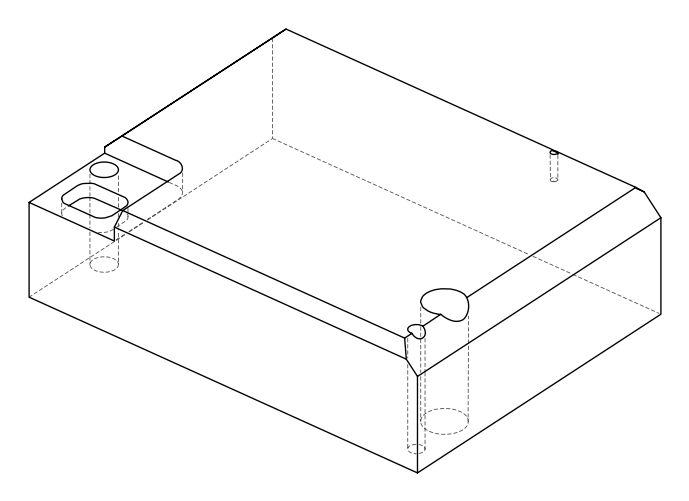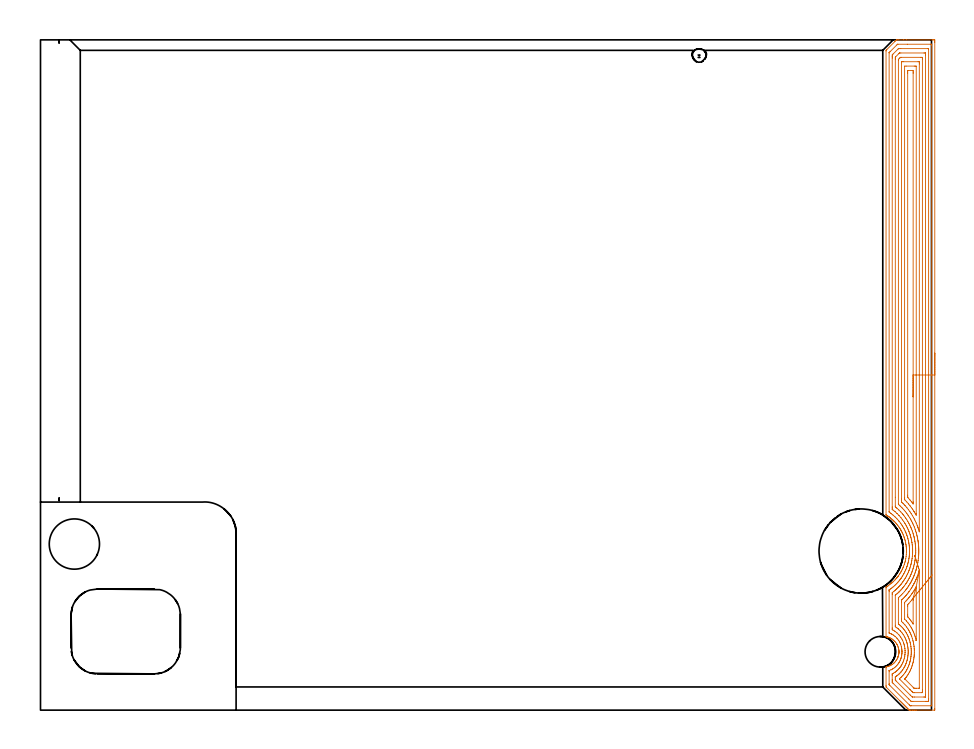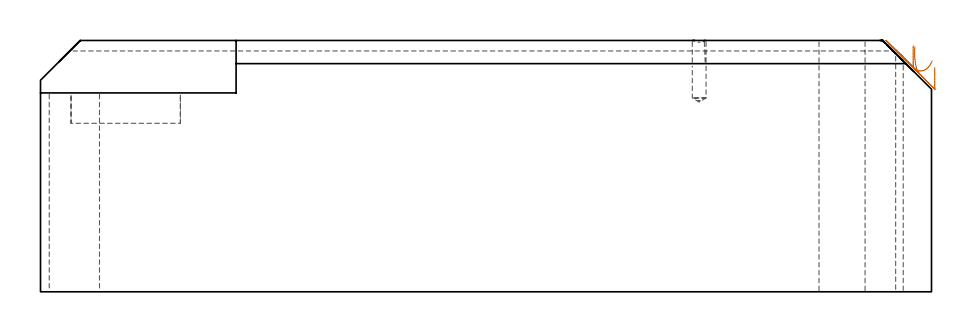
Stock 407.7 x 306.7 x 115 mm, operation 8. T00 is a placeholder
(PLAN: 14 operations, 8 tool changes, 63.9 min)
(1 SPOT_DRILL | STEP1HOLE_2 | NXT0321_9005460120000 | 0.03 min | 1 mm3)
(2 SPOT_DRILL_1 | STEP1POCKET | NXT0321_9005460120000 | 0.03 min | 0 mm3)
(3 INDEXABLE_INSERT_DRILL_THROUGH_HOLE_FROM_SOLID | STEP1HOLE_1 | NXT0302_017 | 0.39 min | 47718 mm3)
(4 DRILL_BLIND_HOLE_INTO_CENTER | STEP1HOLE_2 | UGT0301_207 | 0.06 min | 792 mm3)
(5 GUN_DRILL_THROUGH_HOLE | STEP1HOLE_2 | UGT0307_006 | 0.56 min | 6514 mm3)
(6 DRILL_TO_ENLARGE_THROUGH_HOLE | STEP1HOLE_2 | NXT0301_104 | 0.49 min | 10354 mm3)
(7 DRILL_BLIND_HOLE_INTO_CENTER_1 | STEP1POCKET | UGT0301_185 | 0.12 min | 828 mm3)
(8 AREA_MILL | FG_CHAMFER_SURFACE | UGT0205_001 | 19.6 min | 76120 mm3)
(9 AREA_MILL_1 | FG_CHAMFER_SURFACE_1 | UGT0205_001 | 12.08 min | 36293 mm3)
(10 AREA_MILL_2 | FG_CHAMFER_SURFACE_2 | UGT0205_001 | 6.15 min | 4265 mm3)
(11 AREA_MILL_3 | FG_CHAMFER_SURFACE_3 | UGT0205_001 | 9.89 min | 17171 mm3)
(12 MILL_CORNER_NOTCH_RECTANGULAR | CORNER_NOTCH_RECTANGULAR | UGT0201_105 | Follow Part, ap 5.5, ae 75% | 7.18 min | 191849 mm3)
(13 MILL_RECTANGULAR_POCKET | POCKET_RECTANGULAR_STRAIGHT | UGT0201_105 | Follow Part, ap 5.5, ae 75% | 0.94 min | 25266 mm3)
(14 MILL_THROUGH_HOLE_FROM_SOLID_MATERIAL | STEP1HOLE | UGT0201_018 | Circular | 6.44 min | 133054 mm3)
(TOOL NXT0321_9005460120000 | NC Spot Drill, 142deg, 12mm, Carbide, Uncoated | D12 PA142 FL30 Z2)
(TOOL NXT0302_017 | Index. Insert Drill 23mm [880-D2300L25-05] | D23 PA176 FL115 Z2)
(TOOL UGT0301_207 | Twist Drill 9.2 mm | D9.2 PA118 FL80 Z2)
(TOOL UGT0307_006 | Gun Drill 9 mm | D9 PA130 FL24 Z1)
(TOOL NXT0301_104 | Carbide Drill 14mm [860.1-1400-112A1-MM 2214] | D14 PA140 FL123 Z2)
(TOOL UGT0301_185 | Twist Drill 6.3 mm | D6.3 PA118 FL61 Z2)
(TOOL UGT0205_001 | Chamfer Mill 20 x 3 x 45 deg. | D20 FL50 Z2)
(TOOL UGT0201_105 | End Mill 22 mm | D22 FL25 Z2)
(TOOL UGT0201_018 | End mill 30 mm | D30 FL50 Z4)
(OP 8 AREA_MILL, part 1 of 2)
G17 G21 G94 G90
T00 M6
G54
G17 G0 G90 X409.2 Y163.35 S1061 M3
G43 Z125. H0
Z102.7
G94 G1 Y163.312 Z101.828 F250.
Y163.198 Z100.964
Y163.009 Z100.112
Y162.747 Z99.28
Y162.413 Z98.474
Y162.01 Z97.7
Y161.542 Z96.964
Y161.01 Z96.272
Y160.421 Z95.629
Y159.778 Z95.04
Y159.086 Z94.509
Y158.35 Z94.04
Y157.576 Z93.637
Y156.77 Z93.303
Y155.938 Z93.041
Y155.086 Z92.852
Y154.222 Z92.738
Y153.35 Z92.7
Y0.616
X409.196 Y0.239 Z92.703
X409.192 Y0.01 Z92.706
X408.959 Y0. Z92.939
X400.708 Z101.186
X400.158 Z101.739
X399.822 Z102.074
X399.272 Z102.625
X398.936 Z102.959
X398.265 Z103.634
X397.889 Z104.011
X397.634 Y0.002 Z104.259
X397.489 Y0.01 Z104.403
X397.442 Y0.056 Z104.452
X397.33 Y0.169 Z104.568
X397.164 Y0.334 Z104.731
X397.001 Y0.498 Z104.897
X396.883 Y0.616 Z105.015
X396.721 Y0.777 Z105.174
X396.561 Y0.938 Z105.337
X396.437 Y1.062 Z105.461
X396.278 Y1.22 Z105.617
X396.121 Y1.378 Z105.776
X395.99 Y1.509 Z105.908
X395.835 Y1.663 Z106.06
X395.682 Y1.817 Z106.216
X395.543 Y1.955 Z106.354
X395.392 Y2.106 Z106.504
X395.242 Y2.257 Z106.655
X395.097 Y2.402 Z106.801
X394.949 Y2.549 Z106.947
X394.803 Y2.696 Z107.095
X394.65 Y2.849 Z107.247
X394.506 Y2.992 Z107.39
X394.363 Y3.136 Z107.535
X394.204 Y3.295 Z107.694
X394.062 Y3.435 Z107.833
X393.924 Y3.575 Z107.974
X393.757 Y3.742 Z108.141
X393.619 Y3.879 Z108.276
X393.484 Y4.015 Z108.414
X393.311 Y4.188 Z108.587
X387.058 Y10.441 Z114.84
X386.966 Y10.538 Z114.932
X386.904 Y10.605 Z114.99
X386.9 Y11.333 Z115.
Y19.372
X386.907 Y19.787 Z114.993
X387.059 Y19.819 Z114.841
X387.225 Y19.853 Z114.673
X387.417 Y19.902 Z114.481
X387.727 Y19.981 Z114.172
X388.171 Y20.123 Z113.727
X388.609 Y20.293 Z113.289
X388.73 Y20.346 Z113.166
X388.746 Y20.355 Z113.15
X388.852 Y20.409 Z113.046
X389.115 Y20.544 Z112.784
X389.492 Y20.76 Z112.408
X389.839 Y20.991 Z112.061
X390.175 Y21.239 Z111.724
X390.374 Y21.407 Z111.525
X390.425 Y21.457 Z111.473
X390.518 Y21.546 Z111.378
X390.745 Y21.76 Z111.155
X391.098 Y22.132 Z110.801
X391.256 Y22.322 Z110.643
X391.51 Y22.667 Z110.387
X391.552 Y22.731 Z110.344
X391.697 Y22.945 Z110.202
X391.75 Y23.024 Z110.15
X391.952 Y23.376 Z109.948
X392.138 Y23.736 Z109.761
X392.183 Y23.838 Z109.715
X392.217 Y23.917 Z109.681
X392.248 Y23.998 Z109.65
X392.356 Y24.285 Z109.539
X392.385 Y24.361 Z109.511
X392.431 Y24.498 Z109.468
X392.438 Y24.52 Z109.461
X392.506 Y24.732 Z109.393
X392.532 Y24.809 Z109.368
X392.64 Y25.254 Z109.259
X392.704 Y25.625 Z109.191
X392.719 Y25.702 Z109.178
X392.733 Y25.83 Z109.165
X392.737 Y25.863 Z109.161
X392.757 Y26.071 Z109.134
X392.767 Y26.148 Z109.127
X392.784 Y26.477 Z109.112
Y26.49 Z109.111
X392.786 Y26.528 Z109.108
X392.789 Y26.565
X392.79 Y26.595 Z109.106
X392.784 Y26.868 Z109.108
Y26.908 Z109.11
Y26.924 Z109.112
X392.782 Y27.041 Z109.113
X392.763 Y27.268 Z109.13
X392.751 Y27.411 Z109.143
X392.746 Y27.487 Z109.151
X392.745 Y27.5 Z109.153
X392.733 Y27.58 Z109.165
X392.681 Y27.935 Z109.219
X392.664 Y28.013 Z109.235
X392.6 Y28.304 Z109.294
X392.585 Y28.38 Z109.313
X392.512 Y28.638 Z109.385
X392.479 Y28.751 Z109.416
X392.458 Y28.829 Z109.439
X392.302 Y29.273 Z109.596
X392.154 Y29.626 Z109.745
X392.139 Y29.664 Z109.761
X392.012 Y29.917 Z109.886
X391.916 Y30.091 Z109.98
X391.875 Y30.165 Z110.021
X391.637 Y30.537 Z110.258
X391.585 Y30.618 Z110.31
X391.274 Y31.058 Z110.625
X391.256 Y31.081 Z110.643
X390.853 Y31.526 Z111.046
X390.427 Y31.951 Z111.472
X390.374 Y31.996 Z111.526
X389.939 Y32.33 Z111.96
X389.632 Y32.542 Z112.266
X389.491 Y32.639 Z112.407
X389.273 Y32.77 Z112.627
X389.151 Y32.843 Z112.748
X388.789 Y33.015 Z113.11
X388.61 Y33.1 Z113.29
X388.321 Y33.217 Z113.579
X388.172 Y33.277 Z113.728
X387.825 Y33.389 Z114.075
X387.727 Y33.42 Z114.172
X387.417 Y33.501 Z114.48
X387.294 Y33.533 Z114.603
X387.077 Y33.581 Z114.821
X387.028 Y33.59 Z114.871
X386.905 Y33.622 Z114.992
X386.9 Y33.663 Z115.
Y55.993
X386.905 Y56.294 Z114.99
X387.246 Y56.508 Z114.654
X387.417 Y56.619 Z114.483
X387.727 Y56.82 Z114.172
X387.912 Y56.945 Z113.987
X388.609 Y57.454 Z113.29
X389.106 Y57.837 Z112.792
X389.189 Y57.907 Z112.707
X389.492 Y58.16 Z112.407
X389.632 Y58.285 Z112.266
X389.733 Y58.375 Z112.165
X390.133 Y58.73 Z111.767
X390.374 Y58.96 Z111.526
X391.028 Y59.623 Z110.872
X391.175 Y59.781 Z110.725
X391.256 Y59.869 Z110.643
X391.508 Y60.161 Z110.39
X391.552 Y60.213 Z110.345
X391.611 Y60.279 Z110.289
X391.765 Y60.459 Z110.133
X391.813 Y60.515 Z110.084
X391.847 Y60.558 Z110.049
X392.137 Y60.916 Z109.76
X392.29 Y61.119 Z109.606
X392.38 Y61.236 Z109.519
X392.51 Y61.408 Z109.389
X393.02 Y62.133 Z108.878
X393.132 Y62.3 Z108.766
X393.409 Y62.745 Z108.489
X393.619 Y63.097 Z108.28
X393.677 Y63.193 Z108.223
X393.896 Y63.585 Z108.002
X393.902 Y63.596 Z107.996
X394.156 Y64.086 Z107.742
X394.389 Y64.573 Z107.51
X394.582 Y64.978 Z107.315
X394.727 Y65.309 Z107.172
X394.785 Y65.442 Z107.114
X394.952 Y65.871 Z106.947
X395.269 Y66.764 Z106.63
X395.542 Y67.656 Z106.356
X395.667 Y68.111 Z106.231
X395.768 Y68.549 Z106.131
X395.942 Y69.442 Z105.953
X396.081 Y70.334 Z105.814
X396.174 Y71.227 Z105.722
X396.225 Y72.07 Z105.669
X396.228 Y72.12 Z105.667
X396.23 Y72.216 Z105.666
X396.229 Y72.218
X396.231 Y72.622 Z105.655
X396.232 Y72.688 Z105.654
X396.236 Y72.963 Z105.653
X396.237 Y73.012 Z105.655
X396.232 Y73.159 Z105.661
X396.208 Y73.857 Z105.684
X396.207 Y73.905 Z105.687
X396.19 Y74.118 Z105.706
X396.137 Y74.75 Z105.755
X396.134 Y74.797 Z105.759
X396.081 Y75.214 Z105.814
X396.019 Y75.69 Z105.875
X395.987 Y75.867 Z105.905
X395.87 Y76.536 Z106.023
X395.863 Y76.583 Z106.032
X395.854 Y76.629 Z106.044
X395.835 Y76.719 Z106.064
X395.668 Y77.476 Z106.226
X395.547 Y77.93 Z106.348
X395.419 Y78.368 Z106.478
X395.266 Y78.83 Z106.633
X395.17 Y79.113 Z106.727
X395.121 Y79.261 Z106.776
X394.788 Y80.153 Z107.112
X394.593 Y80.604 Z107.307
X394.387 Y81.046 Z107.51
X394.184 Y81.449 Z107.713
X394.105 Y81.607 Z107.794
X393.938 Y81.939 Z107.96
X393.902 Y82.006 Z107.996
X393.711 Y82.342 Z108.185
X393.667 Y82.42 Z108.23
X393.424 Y82.831 Z108.474
X393.296 Y83.033 Z108.602
X393.021 Y83.466 Z108.879
X392.847 Y83.724 Z109.053
X392.524 Y84.173 Z109.375
X392.138 Y84.687 Z109.761
X391.777 Y85.128 Z110.123
X391.453 Y85.509 Z110.445
X391.256 Y85.732 Z110.643
X390.938 Y86.07 Z110.959
X390.616 Y86.402 Z111.281
X390.518 Y86.498 Z111.378
X390.372 Y86.642 Z111.524
X390.021 Y86.972 Z111.878
X389.93 Y87.054 Z111.969
X389.663 Y87.294 Z112.235
X389.492 Y87.442 Z112.408
X388.94 Y87.886 Z112.959
X388.746 Y88.041 Z113.15
X388.565 Y88.187 Z113.334
X388.414 Y88.296 Z113.485
X388.303 Y88.375 Z113.593
X388.206 Y88.445 Z113.693
X388.148 Y88.487 Z113.751
X387.945 Y88.628 Z113.954
X387.86 Y88.687 Z114.037
X387.78 Y88.743 Z114.119
X387.727 Y88.78 Z114.172
X387.499 Y88.932 Z114.4
X387.417 Y88.983 Z114.48
X387.327 Y89.041 Z114.572
X387.101 Y89.184 Z114.798
X386.932 Y89.295 Z114.962
X386.903 Y89.317 Z114.989
X386.9 Y89.487 Z115.
Y301.618
X386.905 Y301.904 Z114.991
X387.026 Y302.026 Z114.872
X387.216 Y302.217 Z114.682
X390.961 Y305.962 Z110.936
X391.469 Y306.469 Z110.431
X391.682 Y306.68 Z110.217
X391.709 Y306.699 Z110.189
X391.847 Y306.7 Z110.051
X391.907 Z109.992
X392.733 Z109.161
X394.841 Z107.056
X396.278 Z105.618
X408.073 Z93.824
X408.683 Y306.696 Z93.214
X409.192 Y306.692 Z92.706
X409.194 Y306.599 Z92.704
X409.198 Y306.084 Z92.702
X409.2 Y305.563 Z92.7
Y153.35
X407.786 Z94.114
X407.785 Y2.182 Z94.115
X407.784 Y2.072 Z94.116
X407.781 Y2.018 Z94.119
X407.78 Y2.012 Z94.12
X407.761 Y2.008 Z94.139
X407.709 Y2.004 Z94.191
X407.31 Y2. Z94.59
X398.449 Z103.451
X398.05 Y2.003 Z103.85
X397.993 Y2.006 Z103.907
X397.96 Y2.01 Z103.94
X397.929 Y2.033 Z103.971
X397.802 Y2.154 Z104.098
X397.548 Y2.402 Z104.352
X388.616 Y11.334 Z113.284
X388.424 Y11.53 Z113.476
X388.355 Y11.603 Z113.545
X388.321 Y11.642 Z113.579
X388.319 Y11.665 Z113.581
X388.317 Y11.775 Z113.583
X388.314 Y12.215 Z113.586
Y17.575
X388.317 Y18.027 Z113.583
X388.319 Y18.081 Z113.581
X388.321 Y18.103 Z113.579
X388.337 Y18.115 Z113.563
X389.205 Y18.463 Z112.695
X389.239 Y18.479 Z112.661
X389.779 Y18.777 Z112.121
X390.075 Y18.948 Z111.825
X390.328 Y19.117 Z111.572
X390.699 Y19.373 Z111.201
X390.847 Y19.488 Z111.053
X390.961 Y19.584 Z110.939
X391.318 Y19.906 Z110.582
X391.69 Y20.266 Z110.21
X391.767 Y20.346 Z110.133
X391.847 Y20.434 Z110.053
X392.182 Y20.822 Z109.718
X392.435 Y21.159 Z109.465
X392.559 Y21.335 Z109.341
X392.733 Y21.597 Z109.167
X392.905 Y21.879 Z108.995
X393.005 Y22.052 Z108.895
X393.219 Y22.455 Z108.681
X393.448 Y22.945 Z108.452
X393.479 Y23.016 Z108.421
X393.499 Y23.066 Z108.401
X393.619 Y23.387 Z108.281
X393.732 Y23.725 Z108.168
X393.768 Y23.838 Z108.132
X393.862 Y24.163 Z108.038
X393.926 Y24.423 Z107.974
X393.998 Y24.732 Z107.902
X394.076 Y25.165 Z107.824
X394.137 Y25.625 Z107.763
X394.157 Y25.8 Z107.743
X394.171 Y25.962 Z107.729
X394.2 Y26.518 Z107.7
X394.202 Y26.59 Z107.698
X394.199 Y26.827 Z107.701
X394.191 Y27.119 Z107.709
X394.171 Y27.411 Z107.729
X394.14 Y27.78 Z107.76
X394.064 Y28.304 Z107.836
X393.954 Y28.86 Z107.946
X393.871 Y29.198 Z108.029
X393.619 Y30.018 Z108.281
X393.594 Y30.091 Z108.306
X393.58 Y30.131 Z108.32
X393.356 Y30.662 Z108.544
X393.203 Y30.984 Z108.697
X393.04 Y31.292 Z108.86
X392.733 Y31.805 Z109.167
X392.688 Y31.877 Z109.212
X392.605 Y32.007 Z109.295
X392.165 Y32.6 Z109.735
X392.019 Y32.77 Z109.881
X391.847 Y32.954 Z110.053
X391.146 Y33.663 Z110.754
X390.961 Y33.81 Z110.939
X390.375 Y34.254 Z111.525
X390.075 Y34.452 Z111.825
X389.913 Y34.557 Z111.987
X389.651 Y34.703 Z112.249
X389.442 Y34.805 Z112.458
X389.189 Y34.925 Z112.711
X388.549 Y35.202 Z113.351
X388.417 Y35.249 Z113.483
X388.402 Y35.255 Z113.498
X388.36 Y35.275 Z113.54
X388.321 Y35.294 Z113.579
X388.314 Y35.45 Z113.586
Y54.195
X388.315 Y54.647 Z113.585
X388.318 Y54.868 Z113.582
X388.321 Y54.976 Z113.579
X388.324 Y54.996 Z113.576
X388.337 Y55.009 Z113.563
X388.368 Y55.034 Z113.532
X388.461 Y55.1 Z113.439
X388.884 Y55.407 Z113.016
X389.189 Y55.63 Z112.711
X389.395 Y55.785 Z112.505
X389.666 Y55.993 Z112.234
X389.893 Y56.177 Z112.007
X390.075 Y56.329 Z111.825
X390.373 Y56.586 Z111.527
X390.715 Y56.886 Z111.185
X390.844 Y57.004 Z111.056
X390.961 Y57.114 Z110.939
X391.296 Y57.442 Z110.604
X391.636 Y57.779 Z110.264
X391.741 Y57.887 Z110.159
X391.847 Y57.999 Z110.053
X392.166 Y58.351 Z109.734
X392.454 Y58.673 Z109.446
X392.584 Y58.824 Z109.316
X392.733 Y59.002 Z109.167
X392.984 Y59.313 Z108.916
X393.183 Y59.566 Z108.717
X393.371 Y59.816 Z108.529
X393.619 Y60.153 Z108.281
X393.746 Y60.331 Z108.154
X393.835 Y60.459 Z108.065
X394.107 Y60.861 Z107.793
X394.457 Y61.401 Z107.443
X394.506 Y61.482 Z107.394
X394.784 Y61.964 Z107.116
X394.943 Y62.245 Z106.957
X395.1 Y62.539 Z106.8
X395.392 Y63.099 Z106.508
X395.405 Y63.125 Z106.495
X395.411 Y63.138 Z106.489
X395.688 Y63.733 Z106.212
X395.824 Y64.032 Z106.076
X395.962 Y64.35 Z105.938
X396.197 Y64.925 Z105.703
X396.211 Y64.959 Z105.689
X396.22 Y64.983 Z105.68
X396.278 Y65.146 Z105.622
X396.451 Y65.643 Z105.449
X396.51 Y65.818 Z105.39
X396.669 Y66.316 Z105.231
X396.793 Y66.711 Z105.107
X396.841 Y66.874 Z105.059
X396.876 Y67.001 Z105.024
X397.036 Y67.604 Z104.864
X397.051 Y67.662 Z104.849
X397.061 Y67.708 Z104.839
X397.164 Y68.183 Z104.736
X397.216 Y68.445 Z104.684
X397.225 Y68.498 Z104.675
X397.35 Y69.203 Z104.55
X397.38 Y69.391 Z104.52
X397.468 Y69.977 Z104.432
X397.502 Y70.284 Z104.398
X397.553 Y70.785 Z104.347
X397.586 Y71.177 Z104.314
X397.613 Y71.617 Z104.287
X397.637 Y72.07 Z104.263
X397.644 Y72.479 Z104.256
X397.648 Y72.963 Z104.252
X397.638 Y73.379 Z104.262
X397.621 Y73.857 Z104.279
X397.593 Y74.318 Z104.307
X397.557 Y74.75 Z104.343
X397.503 Y75.301 Z104.397
X397.458 Y75.643 Z104.442
X397.36 Y76.339 Z104.54
X397.326 Y76.536 Z104.574
X397.164 Y77.414 Z104.736
X397.161 Y77.429 Z104.739
X396.949 Y78.323 Z104.951
X396.872 Y78.617 Z105.028
X396.694 Y79.216 Z105.206
X396.464 Y79.921 Z105.436
X396.399 Y80.109 Z105.501
X396.278 Y80.444 Z105.622
X396.063 Y81.002 Z105.837
X395.918 Y81.365 Z105.982
X395.677 Y81.895 Z106.223
X395.392 Y82.495 Z106.508
X395.246 Y82.789 Z106.654
X395.093 Y83.089 Z106.807
X394.757 Y83.682 Z107.143
X394.506 Y84.107 Z107.394
X394.211 Y84.575 Z107.689
X393.976 Y84.933 Z107.924
X393.619 Y85.454 Z108.281
X393.61 Y85.468 Z108.29
X393.585 Y85.503 Z108.315
X392.921 Y86.361 Z108.979
X392.733 Y86.591 Z109.167
X392.164 Y87.254 Z109.736
X391.847 Y87.595 Z110.053
X391.308 Y88.148 Z110.592
X390.961 Y88.479 Z110.939
X390.344 Y89.041 Z111.556
X390.075 Y89.267 Z111.825
X389.709 Y89.565 Z112.191
X389.252 Y89.934 Z112.648
X389.189 Y89.981 Z112.711
X389.021 Y90.103 Z112.879
X388.619 Y90.389 Z113.281
X388.554 Y90.436 Z113.346
X388.324 Y90.605 Z113.576
X388.315 Y90.815 Z113.585
Y90.827
Y300.725
X388.319 Y300.834 Z113.581
X388.321 Y300.858 Z113.579
X388.339 Y300.881 Z113.561
X388.38 Y300.926 Z113.52
X388.515 Y301.064 Z113.385
X388.684 Y301.234 Z113.216
X391.847 Y304.397 Z110.053
X392.114 Y304.653 Z109.786
X392.154 Y304.69 Z109.746
X392.213 Y304.694 Z109.687
X392.336 Y304.698 Z109.564
X396.643 Y304.7 Z105.257
X407.399 Z94.501
X407.65 Y304.697 Z94.25
X407.758 Y304.692 Z94.142
X407.776 Y304.69 Z94.124
X407.779 Y304.676 Z94.121
X407.782 Y304.625 Z94.118
X407.785 Y304.52 Z94.115
X407.786 Y304.309 Z94.114
Y153.35
X406.372 Z95.528
X406.371 Y5.082 Z95.529
X406.37 Y4.733 Z95.53
X406.366 Y4.188 Z95.534
X406.364 Y4.023 Z95.536
X406.204 Y4.008 Z95.696
X406.025 Y4.004 Z95.875
X405.326 Y4. Z96.574
X405.139 Z96.761
X399.123 Z102.777
X398.936 Y4.002 Z102.964
X398.749 Y4.006 Z103.151
X398.395 Y4.016 Z103.505
X398.214 Y4.188 Z103.686
X398.05 Y4.35 Z103.85
X397.317 Y5.082 Z104.583
X390.075 Y12.324 Z111.825
X389.878 Y12.525 Z112.022
X389.781 Y12.627 Z112.119
X389.736 Y12.676 Z112.164
X389.734 Y12.771 Z112.166
X389.73 Y13.12 Z112.17
X389.729 Y13.469 Z112.171
X389.728 Y14.013 Z112.172
X389.729 Y15.8 Z112.171
Y16.149
X389.731 Y16.421 Z112.169
X389.734 Y16.556 Z112.166
X389.735 Y16.585 Z112.165
X389.766 Y16.612 Z112.134
X389.9 Y16.693 Z112.
X390.277 Y16.896 Z111.623
X390.961 Y17.328 Z110.939
X391.114 Y17.432 Z110.786
X391.333 Y17.586 Z110.567
X391.621 Y17.814 Z110.279
X391.847 Y18.011 Z110.053
X392.092 Y18.233 Z109.808
X392.351 Y18.479 Z109.549
X392.54 Y18.674 Z109.36
X392.733 Y18.88 Z109.167
X392.962 Y19.142 Z108.938
X393.156 Y19.373 Z108.744
X393.355 Y19.639 Z108.545
X393.619 Y20.006 Z108.281
X393.724 Y20.16 Z108.176
X393.791 Y20.266 Z108.109
X394.059 Y20.716 Z107.841
X394.302 Y21.159 Z107.598
X394.371 Y21.294 Z107.529
X394.506 Y21.576 Z107.394
X394.712 Y22.052 Z107.188
X394.899 Y22.549 Z107.001
X395.032 Y22.945 Z106.868
X395.248 Y23.693 Z106.652
X395.284 Y23.838 Z106.616
X395.304 Y23.926 Z106.596
X395.392 Y24.331 Z106.508
X395.451 Y24.672 Z106.449
X395.46 Y24.732 Z106.44
X395.55 Y25.465 Z106.35
X395.566 Y25.625 Z106.334
X395.605 Y26.303 Z106.295
X395.613 Y26.518 Z106.287
X395.604 Y27.197 Z106.296
X395.592 Y27.411 Z106.308
X395.527 Y28.168 Z106.373
X395.508 Y28.304 Z106.392
X395.392 Y29.05 Z106.508
X395.363 Y29.198 Z106.537
X395.355 Y29.235 Z106.545
X395.241 Y29.713 Z106.659
X395.138 Y30.091 Z106.762
X395.025 Y30.46 Z106.875
X394.853 Y30.984 Z107.047
X394.506 Y31.844 Z107.394
X394.491 Y31.877 Z107.409
X394.477 Y31.906 Z107.423
X394.177 Y32.48 Z107.723
X394.005 Y32.77 Z107.895
X393.619 Y33.387 Z108.281
X393.423 Y33.663 Z108.477
X393.131 Y34.061 Z108.769
X392.733 Y34.523 Z109.167
X392.703 Y34.557 Z109.197
X391.847 Y35.4 Z110.053
X391.793 Y35.45 Z110.107
X390.961 Y36.065 Z110.939
X390.545 Y36.343 Z111.355
X390.075 Y36.612 Z111.825
X389.736 Y36.795 Z112.164
X389.734 Y36.887 Z112.166
X389.731 Y37.236 Z112.169
X389.729 Y37.585 Z112.171
Y52.965
X389.731 Y53.313 Z112.169
X389.735 Y53.656 Z112.165
X389.74 Y53.766 Z112.16
X390.305 Y54.207 Z111.595
X390.666 Y54.504 Z111.234
X390.961 Y54.75 Z110.939
X391.148 Y54.911 Z110.752
X391.362 Y55.1 Z110.538
X391.616 Y55.333 Z110.284
X391.847 Y55.552 Z110.053
X392.299 Y55.993 Z109.601
X392.515 Y56.213 Z109.385
X392.733 Y56.441 Z109.167
X392.947 Y56.671 Z108.953
X393.141 Y56.886 Z108.759
X393.364 Y57.143 Z108.536
X393.619 Y57.442 Z108.281
X393.772 Y57.626 Z108.128
X393.895 Y57.779 Z108.005
X394.161 Y58.126 Z107.739
X394.506 Y58.581 Z107.394
X394.572 Y58.673 Z107.328
X394.91 Y59.158 Z106.99
X395.19 Y59.566 Z106.71
X395.27 Y59.688 Z106.63
X395.392 Y59.881 Z106.508
X395.61 Y60.239 Z106.29
X395.741 Y60.459 Z106.159
X395.937 Y60.802 Z105.963
X396.246 Y61.352 Z105.654
X396.257 Y61.373 Z105.643
X396.278 Y61.413 Z105.622
X396.553 Y61.968 Z105.347
X396.688 Y62.245 Z105.212
X396.841 Y62.571 Z105.059
X397.103 Y63.138 Z104.797
X397.122 Y63.181 Z104.778
X397.164 Y63.279 Z104.736
X397.376 Y63.818 Z104.524
X397.458 Y64.032 Z104.442
X397.616 Y64.469 Z104.284
X397.775 Y64.925 Z104.125
X397.844 Y65.132 Z104.056
X398.062 Y65.818 Z103.838
X398.252 Y66.507 Z103.648
X398.305 Y66.711 Z103.595
X398.429 Y67.223 Z103.471
X398.511 Y67.604 Z103.389
X398.583 Y67.961 Z103.317
X398.684 Y68.498 Z103.216
X398.721 Y68.714 Z103.179
X398.829 Y69.391 Z103.071
X398.842 Y69.485 Z103.058
X398.936 Y70.274 Z102.964
X398.937 Y70.283 Z102.963
X399.006 Y71.107 Z102.894
X399.01 Y71.177 Z102.89
X399.052 Y71.954 Z102.848
X399.055 Y72.07 Z102.845
X399.065 Y72.833 Z102.835
X399.064 Y72.963 Z102.836
X399.045 Y73.747 Z102.855
X399.04 Y73.857 Z102.86
X398.991 Y74.694 Z102.909
X398.987 Y74.75 Z102.913
X398.936 Y75.319 Z102.964
X398.902 Y75.643 Z102.998
X398.897 Y75.682 Z103.003
X398.777 Y76.536 Z103.123
X398.748 Y76.726 Z103.152
X398.62 Y77.429 Z103.28
X398.545 Y77.824 Z103.355
X398.436 Y78.323 Z103.464
X398.287 Y78.977 Z103.613
X398.223 Y79.216 Z103.677
X398.05 Y79.833 Z103.85
X397.964 Y80.109 Z103.936
X397.924 Y80.236 Z103.976
X397.661 Y81.002 Z104.239
X397.438 Y81.619 Z104.462
X397.331 Y81.895 Z104.569
X397.164 Y82.31 Z104.736
X396.953 Y82.789 Z104.947
X396.775 Y83.18 Z105.125
X396.528 Y83.682 Z105.372
X396.278 Y84.176 Z105.622
X396.062 Y84.575 Z105.838
X395.788 Y85.069 Z106.112
X395.545 Y85.468 Z106.355
X395.392 Y85.712 Z106.508
X394.967 Y86.361 Z106.933
X394.506 Y87.01 Z107.394
X394.325 Y87.254 Z107.575
X393.694 Y88.072 Z108.206
X393.632 Y88.148 Z108.268
X393.619 Y88.162 Z108.281
X392.844 Y89.041 Z109.056
X392.733 Y89.159 Z109.167
X391.971 Y89.934 Z109.929
X391.847 Y90.051 Z110.053
X390.995 Y90.827 Z110.905
X390.961 Y90.856 Z110.939
X390.791 Y90.998 Z111.109
X390.075 Y91.573 Z111.825
X389.891 Y91.72 Z112.009
X389.797 Y91.8 Z112.103
X389.735 Y91.857 Z112.165
X389.734 Y91.896 Z112.166
X389.731 Y92.067 Z112.169
X389.729 Y92.614 Z112.171
X389.728 Y92.963 Z112.172
X389.729 Y298.395 Z112.171
X389.73 Y298.939 Z112.17
X389.732 Y299.285 Z112.168
X389.738 Y299.832 Z112.162
X389.905 Y300.003 Z111.995
X390.075 Y300.175 Z111.825
X392.412 Y302.512 Z109.488
X392.577 Y302.669 Z109.323
X392.598 Y302.687 Z109.302
X392.64 Y302.691 Z109.26
X392.733 Y302.695 Z109.167
X393.433 Y302.7 Z108.467
X393.619 Z108.281
X406.025 Y302.699 Z95.875
X406.212 Y302.695 Z95.688
X406.336 Y302.69 Z95.564
X406.366 Y302.685 Z95.534
X406.367 Y302.669 Z95.533
X406.369 Y302.628 Z95.531
X406.371 Y302.512 Z95.529
X406.372 Y153.35 Z95.528
X404.957 Z96.943
Y6.868
X404.953 Y6.162 Z96.947
X404.95 Y6.058 Z96.95
X404.946 Y6.01 Z96.954
X404.898 Y6.008 Z97.002
X404.683 Y6.004 Z97.217
X404.253 Y6. Z97.647
X399.797 Z102.103
X398.936 Y6.005 Z102.964
X398.903 Y6.008 Z102.997
X398.05 Y6.803 Z103.85
X397.982 Y6.868 Z103.918
X391.608 Y13.242 Z110.292
X391.362 Y13.493 Z110.538
X391.195 Y13.666 Z110.705
X391.149 Y13.725 Z110.751
X391.148 Y13.743 Z110.752
X391.144 Y13.829 Z110.756
X391.143 Y14.013 Z110.757
Y14.724
Y14.907
X391.144 Y15.091 Z110.756
X391.148 Y15.206 Z110.752
X391.149 Y15.231 Z110.751
X391.185 Y15.263 Z110.715
X391.244 Y15.305 Z110.656
X391.304 Y15.345 Z110.596
X391.549 Y15.499 Z110.351
X391.847 Y15.709 Z110.053
X391.9 Y15.747 Z110.
X391.972 Y15.8 Z109.928
X392.396 Y16.14 Z109.504
X392.733 Y16.434 Z109.167
X392.868 Y16.557 Z109.032
X393.012 Y16.693 Z108.888
X393.314 Y17. Z108.586
X393.619 Y17.319 Z108.281
X393.746 Y17.459 Z108.154
X393.856 Y17.586 Z108.044
X394.148 Y17.947 Z107.752
X394.506 Y18.425 Z107.394
X394.528 Y18.456 Z107.372
X394.544 Y18.479 Z107.356
X394.88 Y18.995 Z107.02
X395.11 Y19.373 Z106.79
X395.213 Y19.553 Z106.687
X395.392 Y19.876 Z106.508
X395.523 Y20.133 Z106.377
X395.587 Y20.266 Z106.313
X395.802 Y20.745 Z106.098
X395.978 Y21.159 Z105.922
X396.06 Y21.378 Z105.84
X396.278 Y21.973 Z105.622
X396.298 Y22.032 Z105.602
X396.304 Y22.052 Z105.596
X396.495 Y22.726 Z105.405
X396.555 Y22.945 Z105.345
X396.673 Y23.44 Z105.227
X396.756 Y23.838 Z105.144
X396.818 Y24.187 Z105.082
X396.893 Y24.732 Z105.007
X396.924 Y24.973 Z104.976
X396.985 Y25.625 Z104.915
X396.996 Y25.794 Z104.904
X397.027 Y26.518 Z104.873
Y26.656
X397.01 Y27.411 Z104.89
X397.002 Y27.575 Z104.898
X396.94 Y28.304 Z104.96
X396.915 Y28.556 Z104.985
X396.812 Y29.198 Z105.088
X396.74 Y29.625 Z105.16
X396.64 Y30.091 Z105.26
X396.574 Y30.381 Z105.326
X396.465 Y30.795 Z105.435
X396.408 Y30.984 Z105.492
X396.278 Y31.402 Z105.622
X396.118 Y31.877 Z105.782
X396.019 Y32.138 Z105.881
X395.753 Y32.77 Z106.147
X395.642 Y33.023 Z106.258
X395.392 Y33.53 Z106.508
X395.322 Y33.663 Z106.578
X395.236 Y33.82 Z106.664
X394.775 Y34.557 Z107.125
X394.506 Y34.959 Z107.394
X394.15 Y35.45 Z107.75
X393.619 Y36.072 Z108.281
X393.359 Y36.343 Z108.541
X392.733 Y36.963 Z109.167
X392.597 Y37.094 Z109.303
X392.426 Y37.236 Z109.474
X391.847 Y37.669 Z110.053
X391.582 Y37.862 Z110.318
X391.206 Y38.129 Z110.694
X391.15 Y38.18 Z110.75
X391.147 Y38.219 Z110.753
X391.145 Y38.307 Z110.755
X391.143 Y38.484 Z110.757
Y38.839
Y52.42
X391.144 Y52.509 Z110.756
X391.147 Y52.552 Z110.753
X391.149 Y52.57 Z110.751
X391.166 Y52.586 Z110.734
X391.294 Y52.699 Z110.606
X391.924 Y53.236 Z109.976
X392.011 Y53.313 Z109.889
X392.389 Y53.661 Z109.511
X392.733 Y53.983 Z109.167
X392.847 Y54.092 Z109.053
X392.963 Y54.207 Z108.937
X393.289 Y54.54 Z108.611
X393.619 Y54.882 Z108.281
X393.822 Y55.1 Z108.078
X394.143 Y55.465 Z107.757
X394.506 Y55.882 Z107.394
X394.598 Y55.993 Z107.302
X394.949 Y56.439 Z106.951
X395.299 Y56.886 Z106.601
X395.339 Y56.939 Z106.561
X395.392 Y57.011 Z106.508
X395.711 Y57.458 Z106.189
X395.938 Y57.779 Z105.962
X396.076 Y57.983 Z105.824
X396.278 Y58.285 Z105.622
X396.428 Y58.521 Z105.472
X396.523 Y58.673 Z105.377
X396.764 Y59.075 Z105.136
X397.055 Y59.566 Z104.845
X397.095 Y59.636 Z104.805
X397.164 Y59.762 Z104.736
X397.404 Y60.216 Z104.496
X397.53 Y60.459 Z104.37
X397.704 Y60.808 Z104.196
X397.97 Y61.352 Z103.93
X397.996 Y61.406 Z103.904
X398.05 Y61.522 Z103.85
X398.272 Y62.022 Z103.628
X398.368 Y62.245 Z103.532
X398.533 Y62.652 Z103.367
X398.724 Y63.138 Z103.176
X398.782 Y63.293 Z103.118
X398.936 Y63.72 Z102.964
X399.017 Y63.95 Z102.883
X399.044 Y64.032 Z102.856
X399.232 Y64.626 Z102.668
X399.324 Y64.925 Z102.576
X399.438 Y65.312 Z102.462
X399.58 Y65.818 Z102.32
X399.631 Y66.011 Z102.269
X399.804 Y66.711 Z102.096
X399.807 Y66.726 Z102.093
X399.822 Y66.795 Z102.078
X399.957 Y67.469 Z101.943
X399.982 Y67.604 Z101.918
X400.092 Y68.226 Z101.808
X400.136 Y68.498 Z101.764
X400.212 Y68.998 Z101.688
X400.261 Y69.391 Z101.639
X400.308 Y69.795 Z101.592
X400.356 Y70.284 Z101.544
X400.384 Y70.61 Z101.516
X400.425 Y71.177 Z101.475
X400.441 Y71.447 Z101.459
X400.466 Y72.07 Z101.434
X400.472 Y72.309 Z101.428
X400.477 Y72.963 Z101.423
X400.474 Y73.2 Z101.426
X400.453 Y73.857 Z101.447
X400.442 Y74.125 Z101.458
X400.403 Y74.75 Z101.497
X400.378 Y75.083 Z101.522
X400.325 Y75.643 Z101.575
X400.278 Y76.077 Z101.622
X400.216 Y76.536 Z101.684
X400.133 Y77.116 Z101.767
X400.08 Y77.429 Z101.82
X399.941 Y78.203 Z101.959
X399.917 Y78.323 Z101.983
X399.822 Y78.778 Z102.078
X399.723 Y79.216 Z102.177
X399.692 Y79.347 Z102.208
X399.492 Y80.109 Z102.408
X399.36 Y80.575 Z102.54
X399.225 Y81.002 Z102.675
X398.936 Y81.889 Z102.964
X398.932 Y81.899 Z102.968
X398.594 Y82.789 Z103.306
X398.37 Y83.359 Z103.53
X398.228 Y83.682 Z103.672
X398.05 Y84.074 Z103.85
X397.811 Y84.575 Z104.089
X397.58 Y85.049 Z104.32
X397.36 Y85.468 Z104.54
X397.164 Y85.829 Z104.736
X396.859 Y86.361 Z105.041
X396.386 Y87.146 Z105.514
X396.315 Y87.254 Z105.585
X396.278 Y87.311 Z105.622
X395.943 Y87.808 Z105.957
X395.705 Y88.148 Z106.195
X395.392 Y88.576 Z106.508
X395.039 Y89.041 Z106.861
X394.803 Y89.34 Z107.097
X394.506 Y89.708 Z107.394
X394.315 Y89.934 Z107.585
X393.619 Y90.718 Z108.281
X393.519 Y90.827 Z108.381
X392.733 Y91.619 Z109.167
X392.629 Y91.72 Z109.271
X391.847 Y92.425 Z110.053
X391.634 Y92.614 Z110.266
X391.305 Y92.892 Z110.595
X391.164 Y93.011 Z110.736
X391.15 Y93.06 Z110.75
X391.147 Y93.146 Z110.753
X391.144 Y93.323 Z110.756
X391.143 Y97.385 Z110.757
Y297.862
X391.144 Y298.046 Z110.756
X391.149 Y298.749 Z110.751
X391.153 Y298.793 Z110.747
X391.181 Y298.824 Z110.719
X391.289 Y298.939 Z110.611
X392.733 Y300.384 Z109.167
X392.904 Y300.553 Z108.996
X393.008 Y300.651 Z108.892
X393.039 Y300.678 Z108.861
X393.082 Y300.69 Z108.818
X393.645 Y300.7 Z108.255
X404.278 Z97.622
X404.69 Y300.696 Z97.21
X404.896 Y300.692 Z97.004
X404.943 Y300.69 Z96.957
X404.95 Y300.66 Z96.95
X404.952 Y300.597 Z96.948
X404.957 Y300.016 Z96.943
Y299.832
Y153.35
X403.543 Z98.357
Y9.37
X403.542 Y8.654 Z98.358
X403.541 Y8.479 Z98.359
X403.536 Y8.299 Z98.364
X403.522 Y8.01 Z98.378
X403.367 Y8.006 Z98.533
X403.128 Y8.001 Z98.772
X399.822 Y8. Z102.078
X399.584 Y8.001 Z102.316
X399.423 Y8.006 Z102.477
X399.344 Y8.01 Z102.556
X399.202 Y8.133 Z102.698
X398.936 Y8.38 Z102.964
X398.648 Y8.654 Z103.252
X398.05 Y9.249 Z103.85
X397.751 Y9.547 Z104.149
X393.172 Y14.127 Z108.728
X393.083 Y14.22 Z108.817
X393.025 Y14.284 Z108.875
X393.004 Y14.309 Z108.896
X393.011 Y14.317 Z108.889
X393.174 Y14.462 Z108.726
X393.619 Y14.856 Z108.281
X393.646 Y14.88 Z108.254
X393.674 Y14.907 Z108.226
X394.089 Y15.326 Z107.811
X394.506 Y15.753 Z107.394
X394.528 Y15.777 Z107.372
X394.548 Y15.8 Z107.352
X394.932 Y16.263 Z106.968
X395.272 Y16.693 Z106.628
X395.324 Y16.762 Z106.576
X395.392 Y16.857 Z106.508
X395.687 Y17.289 Z106.213
X395.886 Y17.586 Z106.014
X396.037 Y17.829 Z105.863
X396.278 Y18.229 Z105.622
X396.368 Y18.389 Z105.532
X396.417 Y18.479 Z105.483
X396.674 Y18.973 Z105.226
X396.86 Y19.373 Z105.04
X397.164 Y20.053 Z104.736
X397.226 Y20.204 Z104.674
X397.249 Y20.266 Z104.651
X397.46 Y20.861 Z104.44
X397.563 Y21.159 Z104.337
X397.677 Y21.535 Z104.223
X397.827 Y22.052 Z104.073
X397.875 Y22.228 Z104.025
X398.05 Y22.939 Z103.85
X398.051 Y22.944 Z103.849
X398.189 Y23.698 Z103.711
X398.212 Y23.838 Z103.688
X398.299 Y24.481 Z103.601
X398.328 Y24.732 Z103.572
X398.38 Y25.292 Z103.52
X398.404 Y25.625 Z103.496
X398.427 Y26.138 Z103.473
X398.441 Y26.518 Z103.459
X398.434 Y27.024 Z103.466
X398.425 Y27.411 Z103.475
X398.393 Y27.958 Z103.507
X398.364 Y28.304 Z103.536
X398.302 Y28.944 Z103.598
X398.263 Y29.198 Z103.637
X398.136 Y30.004 Z103.764
X398.119 Y30.091 Z103.781
X398.05 Y30.437 Z103.85
X397.924 Y30.984 Z103.976
X397.883 Y31.153 Z104.017
X397.671 Y31.877 Z104.229
X397.497 Y32.434 Z104.403
X397.383 Y32.77 Z104.517
X397.164 Y33.332 Z104.736
X397.027 Y33.663 Z104.873
X396.924 Y33.905 Z104.976
X396.605 Y34.557 Z105.295
X396.278 Y35.161 Z105.622
X396.106 Y35.45 Z105.794
X395.831 Y35.9 Z106.069
X395.53 Y36.343 Z106.37
X395.392 Y36.537 Z106.508
X395.096 Y36.936 Z106.804
X394.846 Y37.236 Z107.054
X394.506 Y37.631 Z107.394
X394.022 Y38.129 Z107.878
X393.619 Y38.528 Z108.281
X393.371 Y38.767 Z108.529
X393.063 Y39.023 Z108.837
X392.733 Y39.28 Z109.167
X392.57 Y39.408 Z109.33
X392.562 Y39.738 Z109.338
X392.559 Y39.916 Z109.341
X392.557 Y40.093 Z109.343
Y50.811
X392.559 Y51.169 Z109.341
X392.562 Y51.348 Z109.338
X392.564 Y51.432 Z109.336
X392.661 Y51.527 Z109.239
X393.163 Y51.987 Z108.737
X393.619 Y52.414 Z108.281
X393.626 Y52.42 Z108.274
X394.064 Y52.865 Z107.836
X394.505 Y53.313 Z107.395
X395.34 Y54.259 Z106.56
X395.392 Y54.321 Z106.508
X395.737 Y54.751 Z106.163
X396.015 Y55.1 Z105.885
X396.13 Y55.249 Z105.77
X396.278 Y55.446 Z105.622
X396.508 Y55.761 Z105.392
X396.676 Y55.993 Z105.224
X396.878 Y56.282 Z105.022
X397.164 Y56.695 Z104.736
X397.24 Y56.809 Z104.66
X397.291 Y56.886 Z104.609
X397.584 Y57.356 Z104.316
X397.845 Y57.779 Z104.055
X397.922 Y57.908 Z103.978
X398.05 Y58.128 Z103.85
X398.245 Y58.476 Z103.655
X398.353 Y58.673 Z103.547
X398.555 Y59.056 Z103.345
X398.82 Y59.566 Z103.08
X398.859 Y59.644 Z103.041
X398.936 Y59.802 Z102.964
X399.147 Y60.247 Z102.753
X399.245 Y60.459 Z102.655
X399.424 Y60.86 Z102.476
X399.639 Y61.352 Z102.261
X399.693 Y61.482 Z102.207
X399.822 Y61.802 Z102.078
X399.945 Y62.121 Z101.955
X399.991 Y62.245 Z101.909
X400.181 Y62.777 Z101.719
X400.306 Y63.138 Z101.594
X400.406 Y63.443 Z101.494
X400.595 Y64.032 Z101.305
X400.622 Y64.119 Z101.278
X400.708 Y64.408 Z101.192
X400.822 Y64.81 Z101.078
X400.853 Y64.925 Z101.047
X401.005 Y65.519 Z100.895
X401.078 Y65.818 Z100.822
X401.174 Y66.242 Z100.726
X401.273 Y66.711 Z100.627
X401.326 Y66.981 Z100.574
X401.443 Y67.604 Z100.457
X401.466 Y67.734 Z100.434
X401.589 Y68.498 Z100.311
X401.594 Y68.531 Z100.306
X401.688 Y69.297 Z100.212
X401.698 Y69.391 Z100.202
X401.768 Y70.109 Z100.132
X401.783 Y70.284 Z100.117
X401.831 Y70.939 Z100.069
X401.844 Y71.177 Z100.056
X401.873 Y71.79 Z100.027
X401.881 Y72.07 Z100.019
X401.89 Y72.665 Z100.01
X401.891 Y72.963 Z100.009
X401.879 Y73.57 Z100.021
X401.869 Y73.857 Z100.031
X401.839 Y74.503 Z100.061
X401.823 Y74.75 Z100.077
X401.771 Y75.465 Z100.129
X401.754 Y75.643 Z100.146
X401.67 Y76.46 Z100.23
X401.661 Y76.536 Z100.239
X401.594 Y77.024 Z100.306
X401.537 Y77.429 Z100.363
X401.526 Y77.498 Z100.374
X401.379 Y78.323 Z100.521
X401.329 Y78.59 Z100.571
X401.199 Y79.216 Z100.701
X401.09 Y79.725 Z100.81
X400.996 Y80.109 Z100.904
X400.792 Y80.918 Z101.108
X400.768 Y81.002 Z101.132
X400.708 Y81.208 Z101.192
X400.492 Y81.895 Z101.408
X400.389 Y82.218 Z101.511
X400.191 Y82.789 Z101.709
X399.895 Y83.609 Z102.005
X399.867 Y83.682 Z102.033
X399.822 Y83.796 Z102.078
X399.496 Y84.575 Z102.404
X399.237 Y85.164 Z102.663
X399.093 Y85.468 Z102.807
X398.936 Y85.792 Z102.964
X398.647 Y86.361 Z103.253
X398.332 Y86.97 Z103.568
X398.172 Y87.254 Z103.728
X398.05 Y87.465 Z103.85
X397.635 Y88.148 Z104.265
X397.164 Y88.898 Z104.736
X397.071 Y89.041 Z104.829
X396.873 Y89.334 Z105.027
X396.437 Y89.934 Z105.463
X396.278 Y90.146 Z105.622
X395.746 Y90.827 Z106.154
X395.392 Y91.267 Z106.508
X394.998 Y91.72 Z106.902
X394.506 Y92.273 Z107.394
X394.18 Y92.614 Z107.72
X393.619 Y93.175 Z108.281
X393.275 Y93.507 Z108.625
X392.733 Y94.006 Z109.167
X392.635 Y94.1 Z109.265
X392.585 Y94.15 Z109.315
X392.564 Y94.176 Z109.336
X392.562 Y94.223 Z109.338
X392.559 Y94.4 Z109.341
X392.557 Y94.577 Z109.343
Y297.33
X392.558 Y297.508 Z109.342
X392.56 Y297.627 Z109.34
X392.564 Y297.72 Z109.336
X392.569 Y297.759 Z109.331
X392.581 Y297.774 Z109.319
X392.733 Y297.934 Z109.167
X393.234 Y298.435 Z108.666
X393.363 Y298.562 Z108.537
X393.468 Y298.661 Z108.432
X393.5 Y298.69 Z108.4
X393.539 Y298.693 Z108.361
X393.619 Y298.697 Z108.281
X393.857 Y298.7 Z108.043
X402.718 Z99.182
X403.367 Y298.697 Z98.533
X403.459 Y298.694 Z98.441
X403.515 Y298.69 Z98.385
X403.536 Y298.675 Z98.364
X403.538 Y298.579 Z98.362
X403.542 Y298.224 Z98.358
X403.543 Y298.046 Z98.357
Y297.868
Y153.35
X402.129 Z99.771
X402.128 Y81.723 Z99.772
Y81.664
X402.126 Y81.61 Z99.774
X402.117 Y81.634 Z99.783
X401.841 Y82.54 Z100.059
X401.761 Y82.789 Z100.139
X401.594 Y83.292 Z100.306
X401.46 Y83.682 Z100.44
X401.385 Y83.893 Z100.515
X401.126 Y84.575 Z100.774
X400.817 Y85.358 Z101.083
X400.772 Y85.468 Z101.128
X400.708 Y85.617 Z101.192
X400.366 Y86.361 Z101.534
X400.058 Y87.017 Z101.842
X399.939 Y87.254 Z101.961
X399.822 Y87.484 Z102.078
X399.468 Y88.148 Z102.432
X399.007 Y88.97 Z102.893
X398.964 Y89.041 Z102.936
X398.936 Y89.086 Z102.964
X398.401 Y89.934 Z103.499
X398.05 Y90.475 Z103.85
X397.807 Y90.827 Z104.093
X397.164 Y91.717 Z104.736
X397.153 Y91.731 Z104.747
X396.454 Y92.614 Z105.446
X396.278 Y92.826 Z105.622
X395.684 Y93.507 Z106.216
X395.392 Y93.831 Z106.508
X394.846 Y94.4 Z107.054
X394.506 Y94.742 Z107.394
X394.014 Y95.227 Z107.886
X393.98 Y95.263 Z107.92
X393.978 Y95.293 Z107.922
X393.973 Y95.83 Z107.927
X393.972 Y96.186 Z107.928
X393.971 Y96.725 Z107.929
X393.972 Y296.259 Z107.928
X393.974 Y296.529 Z107.926
X393.976 Y296.662 Z107.924
X393.978 Y296.688 Z107.922
X394.007 Y296.692 Z107.893
X394.071 Y296.698 Z107.829
X394.506 Y296.699 Z107.394
X394.954 Y296.7 Z106.946
X401.594 Y296.699 Z100.306
X402.048 Y296.696 Z99.853
X402.114 Y296.69 Z99.786
X402.122 Y296.621 Z99.778
X402.125 Y296.259 Z99.775
X402.128 Y295.721 Z99.772
X402.129 Y153.35 Z99.771
X400.715 Z101.185
Y89.934
X400.708 Y89.174 Z101.192
X400.265 Y89.934 Z101.635
X399.822 Y90.687 Z102.078
X399.737 Y90.827 Z102.163
X399.595 Y91.056 Z102.305
X399.162 Y91.72 Z102.738
X398.936 Y92.055 Z102.964
X398.536 Y92.614 Z103.364
X398.05 Y93.271 Z103.85
X397.869 Y93.507 Z104.031
X397.164 Y94.397 Z104.736
X397.161 Y94.4 Z104.739
X396.372 Y95.293 Z105.528
X396.278 Y95.395 Z105.622
X395.521 Y96.186 Z106.379
X395.392 Y96.325 Z106.508
X395.385 Y97.079 Z106.515
Y294.479
X395.392 Y294.69 Z106.508
X396.054 Y294.699 Z105.846
X399.822 Z102.078
X400.487 Y294.696 Z101.413
X400.708 Y294.69 Z101.192
X400.715 Y294.467 Z101.185
Y153.35
X399.3 Z102.6
Y95.293
X399.299 Y94.927 Z102.601
X399.295 Y94.4 Z102.605
X399.294 Y94.39 Z102.606
X399.279 Y94.4 Z102.621
X398.936 Y94.836 Z102.964
X398.575 Y95.293 Z103.325
X398.05 Y95.943 Z103.85
X397.843 Y96.186 Z104.057
X396.948 Y97.197 Z104.952
X396.806 Y97.36 Z105.094
X396.804 Y97.442 Z105.096
X396.801 Y97.973 Z105.099
X396.8 Y98.34 Z105.1
Y291.267
Y291.793
X396.802 Y292.158 Z105.098
X396.807 Y292.687 Z105.093
X397.151 Y292.7 Z104.749
X397.164 Z104.736
X398.936 Y292.699 Z102.964
X399.293 Y292.687 Z102.607
X399.297 Y292.323 Z102.603
X399.3 Y291.793 Z102.6
Y291.426
Y153.35
Y152.478 Z102.638
Y151.614 Z102.751
Y150.762 Z102.94
Y149.93 Z103.203
Y149.124 Z103.536
Y148.35 Z103.939
Y147.614 Z104.408
Y146.922 Z104.939
Y146.279 Z105.528
Y145.69 Z106.172
Y145.158 Z106.864
Y144.69 Z107.6
Y144.287 Z108.373
Y143.953 Z109.179
Y143.691 Z110.011
Y143.502 Z110.863
Y143.388 Z111.728
Y143.35 Z112.6
G0 Z125.
X400.118 Y70.435
Z112.221
G1 X400.054 Y70.639 Z111.375
X400.012 Y70.771 Z110.514
X399.993 Y70.832 Z109.644
X399.997 Y70.82 Z108.771
X400.024 Y70.735 Z107.903
X400.073 Y70.579 Z107.047
X400.144 Y70.352 Z106.207
X400.237 Y70.056 Z105.392
X400.351 Y69.693 Z104.607
X400.485 Y69.267 Z103.858
X400.638 Y68.779 Z103.15
X400.808 Y68.235 Z102.49
X400.996 Y67.638 Z101.882
X401.198 Y66.993 Z101.331
X401.414 Y66.304 Z100.841
X401.642 Y65.577 Z100.416
X401.881 Y64.818 Z100.059
X402.128 Y64.032 Z99.772
X402.129 Y63.138 Z99.771
X402.128 Y10.441 Z99.772
X402.126 Y10.171 Z99.774
X402.124 Y10.038 Z99.776
X402.122 Y10.012 Z99.778
X402.093 Y10.008 Z99.807
X402.029 Y10.002 Z99.871
X400.708 Y10. Z101.192
X400.258 Y10.001 Z101.642
X399.822 Y10.008 Z102.078
X399.762 Y10.01 Z102.138
X399.699 Y10.066 Z102.201
X399.569 Y10.188 Z102.331
X399.309 Y10.441 Z102.591
X395.735 Y14.013 Z106.165
X395.553 Y14.2 Z106.347
X395.488 Y14.27 Z106.412
X395.479 Y14.282 Z106.421
X395.481 Y14.288 Z106.419
X395.495 Y14.308 Z106.405
X395.985 Y14.907 Z105.915
X396.113 Y15.072 Z105.787
X396.278 Y15.291 Z105.622
X396.49 Y15.586 Z105.41
X396.638 Y15.8 Z105.262
X396.849 Y16.117 Z105.051
X397.164 Y16.607 Z104.736
X397.197 Y16.66 Z104.703
X397.216 Y16.693 Z104.684
X397.516 Y17.231 Z104.384
X397.709 Y17.586 Z104.191
X397.826 Y17.812 Z104.074
X398.05 Y18.278 Z103.85
X398.112 Y18.416 Z103.788
X398.14 Y18.479 Z103.76
X398.378 Y19.042 Z103.522
X398.51 Y19.373 Z103.39
X398.625 Y19.686 Z103.275
X398.833 Y20.266 Z103.067
X398.859 Y20.344 Z103.041
X398.936 Y20.592 Z102.964
X399.063 Y21.031 Z102.837
X399.099 Y21.159 Z102.801
X399.25 Y21.736 Z102.65
X399.324 Y22.052 Z102.576
X399.417 Y22.461 Z102.483
X399.511 Y22.945 Z102.389
X399.561 Y23.209 Z102.339
X399.654 Y23.838 Z102.246
X399.674 Y23.988 Z102.226
X399.76 Y24.732 Z102.14
X399.765 Y24.789 Z102.135
X399.822 Y25.498 Z102.078
X399.828 Y25.619 Z102.072
X399.86 Y26.48 Z102.04
X399.846 Y27.411 Z102.054
X399.822 Y27.907 Z102.078
X399.795 Y28.304 Z102.105
X399.792 Y28.335 Z102.108
X399.707 Y29.198 Z102.193
X399.691 Y29.33 Z102.209
X399.57 Y30.091 Z102.33
X399.519 Y30.397 Z102.381
X399.404 Y30.984 Z102.496
X399.285 Y31.525 Z102.615
X399.198 Y31.877 Z102.702
X398.949 Y32.757 Z102.951
X398.945 Y32.77 Z102.955
X398.936 Y32.798 Z102.964
X398.649 Y33.663 Z103.251
X398.466 Y34.137 Z103.434
X398.291 Y34.557 Z103.609
X398.05 Y35.113 Z103.85
X397.891 Y35.45 Z104.009
X397.738 Y35.765 Z104.162
X397.418 Y36.343 Z104.482
X397.164 Y36.771 Z104.736
X396.875 Y37.236 Z105.025
X396.278 Y38.114 Z105.622
X396.267 Y38.129 Z105.633
X396.238 Y38.17 Z105.662
X395.536 Y39.023 Z106.364
X395.392 Y39.189 Z106.508
X394.688 Y39.916 Z107.212
X394.506 Y40.096 Z107.394
X394. Y40.581 Z107.9
X393.978 Y40.604 Z107.922
X393.977 Y40.63 Z107.923
X393.974 Y40.809 Z107.926
X393.971 Y41.347 Z107.929
Y41.702
Y49.386
X393.972 Y49.741 Z107.928
X393.976 Y50.274 Z107.924
X393.978 Y50.319 Z107.922
X393.996 Y50.345 Z107.904
X394.058 Y50.409 Z107.842
X394.506 Y50.853 Z107.394
X394.84 Y51.19 Z107.06
X395.169 Y51.527 Z106.731
X395.392 Y51.765 Z106.508
X395.702 Y52.107 Z106.198
X395.982 Y52.42 Z105.918
X396.12 Y52.58 Z105.78
X396.278 Y52.766 Z105.622
X396.524 Y53.065 Z105.376
X396.725 Y53.313 Z105.175
X396.919 Y53.561 Z104.981
X397.164 Y53.879 Z104.736
X397.304 Y54.066 Z104.596
X397.407 Y54.207 Z104.493
X398.05 Y55.112 Z103.85
X398.396 Y55.644 Z103.504
X398.622 Y55.993 Z103.278
X398.743 Y56.188 Z103.157
X398.936 Y56.506 Z102.964
X399.076 Y56.745 Z102.824
X399.158 Y56.886 Z102.742
X399.396 Y57.316 Z102.504
X399.651 Y57.779 Z102.249
X399.71 Y57.892 Z102.19
X399.822 Y58.109 Z102.078
X400.009 Y58.484 Z101.891
X400.101 Y58.673 Z101.799
X400.297 Y59.087 Z101.603
X400.522 Y59.566 Z101.378
X400.58 Y59.695 Z101.32
X400.708 Y59.984 Z101.192
X400.85 Y60.317 Z101.05
X400.908 Y60.459 Z100.992
X401.102 Y60.955 Z100.798
X401.255 Y61.352 Z100.645
X401.347 Y61.602 Z100.553
X401.594 Y62.295 Z100.306
X401.798 Y62.934 Z100.102
X401.862 Y63.138 Z100.038
X401.915 Y63.314 Z99.985
X402.006 Y63.617 Z99.894
X402.128 Y64.032 Z99.772
X400.708 Y56.421 Z101.192
X400.715 Y55.987 Z101.185
Y32.77
X400.714 Y31.877 Z101.186
X400.713 Y31.872 Z101.187
X400.708 Y31.854 Z101.192
X400.698 Y31.877 Z101.202
X400.693 Y31.893 Z101.207
X400.467 Y32.77 Z101.433
X400.373 Y33.108 Z101.527
X400.204 Y33.663 Z101.696
X399.968 Y34.41 Z101.932
X399.916 Y34.557 Z101.984
X399.822 Y34.806 Z102.078
X399.559 Y35.45 Z102.341
X399.369 Y35.907 Z102.531
X399.167 Y36.343 Z102.733
X398.936 Y36.82 Z102.964
X398.717 Y37.236 Z103.183
X398.451 Y37.725 Z103.449
X398.206 Y38.129 Z103.694
X398.05 Y38.376 Z103.85
X397.618 Y39.023 Z104.282
X397.164 Y39.668 Z104.736
X396.967 Y39.916 Z104.933
X396.278 Y40.755 Z105.622
X396.23 Y40.809 Z105.67
X395.392 Y41.677 Z106.508
X395.387 Y41.702 Z106.513
X395.386 Y41.708 Z106.514
X395.385 Y48.848 Z106.515
X395.392 Y49.275 Z106.508
X396.054 Y49.966 Z105.846
X396.278 Y50.203 Z105.622
X396.482 Y50.428 Z105.418
X396.668 Y50.634 Z105.232
X396.9 Y50.9 Z105.
X397.164 Y51.206 Z104.736
X397.31 Y51.38 Z104.59
X397.43 Y51.527 Z104.47
X397.706 Y51.874 Z104.194
X398.05 Y52.311 Z103.85
X398.097 Y52.373 Z103.803
X398.133 Y52.42 Z103.767
X398.473 Y52.887 Z103.427
X398.781 Y53.313 Z103.119
X398.845 Y53.405 Z103.055
X398.936 Y53.536 Z102.964
X399.205 Y53.935 Z102.695
X399.386 Y54.207 Z102.514
X399.557 Y54.474 Z102.343
X399.822 Y54.894 Z102.078
X399.9 Y55.021 Z102.
X399.947 Y55.1 Z101.953
X400.228 Y55.584 Z101.672
X400.464 Y55.993 Z101.436
X400.708 Y56.421 Z101.192
X399.295 Y51.209 Z102.605
X399.297 Y51.184 Z102.603
X399.299 Y51.161 Z102.601
X399.3 Y50.634 Z102.6
Y50.267
Y39.704
X399.299 Y39.55 Z102.601
X399.297 Y39.485 Z102.603
X399.295 Y39.441 Z102.605
X399.227 Y39.537 Z102.673
X399.165 Y39.629 Z102.735
X399.058 Y39.793 Z102.842
X398.976 Y39.916 Z102.924
X398.936 Y39.974 Z102.964
X398.356 Y40.809 Z103.544
X398.05 Y41.229 Z103.85
X397.666 Y41.702 Z104.234
X397.164 Y42.307 Z104.736
X396.902 Y42.595 Z104.998
X396.818 Y42.689 Z105.082
X396.807 Y42.78 Z105.093
X396.803 Y42.959 Z105.097
X396.8 Y43.488 Z105.1
Y43.856
Y47.428
X396.802 Y47.954 Z105.098
X396.804 Y48.138 Z105.096
X396.807 Y48.227 Z105.093
X396.817 Y48.26 Z105.083
X396.837 Y48.284 Z105.063
X397.352 Y48.848 Z104.548
X398.095 Y49.696 Z103.805
X398.132 Y49.741 Z103.768
X398.492 Y50.189 Z103.408
X398.848 Y50.634 Z103.052
X398.887 Y50.683 Z103.013
X399.275 Y51.185 Z102.625
X399.295 Y51.209 Z102.605
X399.774 Y51.794 Z102.171
X400.276 Y52.407 Z101.804
X400.796 Y53.041 Z101.508
X401.33 Y53.694 Z101.284
X401.875 Y54.358 Z101.135
X402.426 Y55.031 Z101.061
X402.978 Y55.706 Z101.063
X403.529 Y56.378 Z101.141
X404.073 Y57.042 Z101.294
X404.607 Y57.693 Z101.522
X405.126 Y58.327 Z101.822
X405.627 Y58.938 Z102.193
X406.105 Y59.521 Z102.631
X406.557 Y60.073 Z103.133
X406.98 Y60.589 Z103.695
X407.37 Y61.065 Z104.314
X407.724 Y61.498 Z104.983
X408.04 Y61.884 Z105.699
